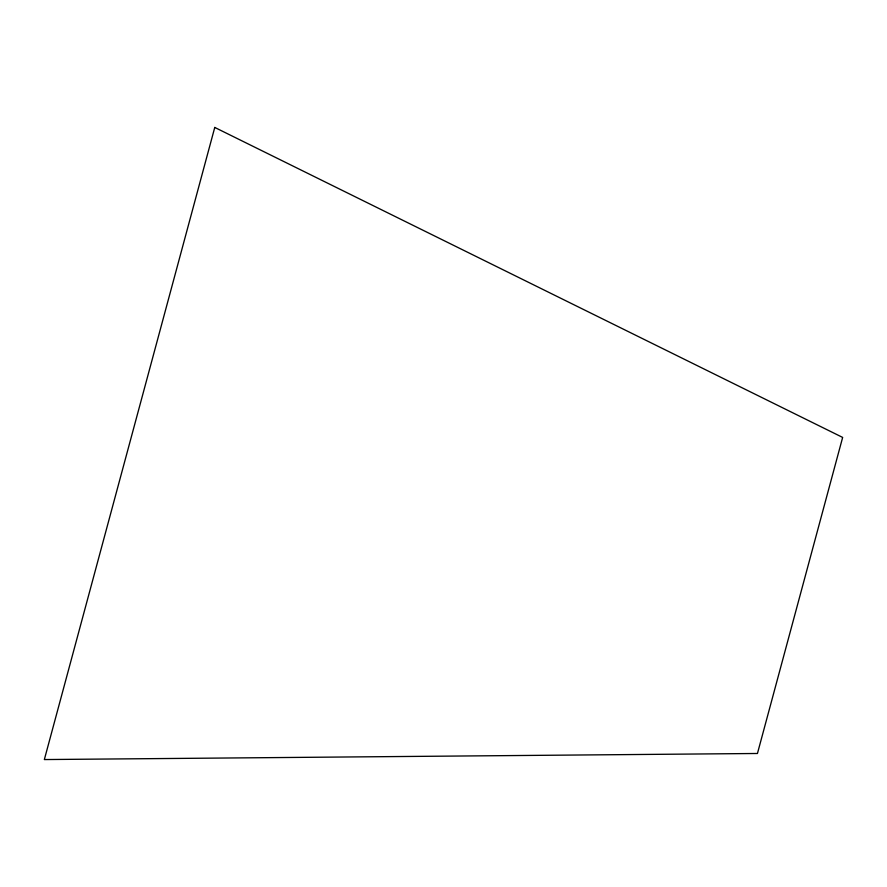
<?xml version="1.0" encoding="UTF-8"?>
<svg xmlns="http://www.w3.org/2000/svg" width="887" height="887" viewBox="0 0 887 887"><rect width="100%" height="100%" fill="white"/><g stroke="black" fill="none" stroke-linecap="round" stroke-linejoin="round"><path stroke-width="1.33" d="M214.765 127.44L44.35 759.56L757.443 753.484L842.65 437.424L214.765 127.44"/></g></svg>
